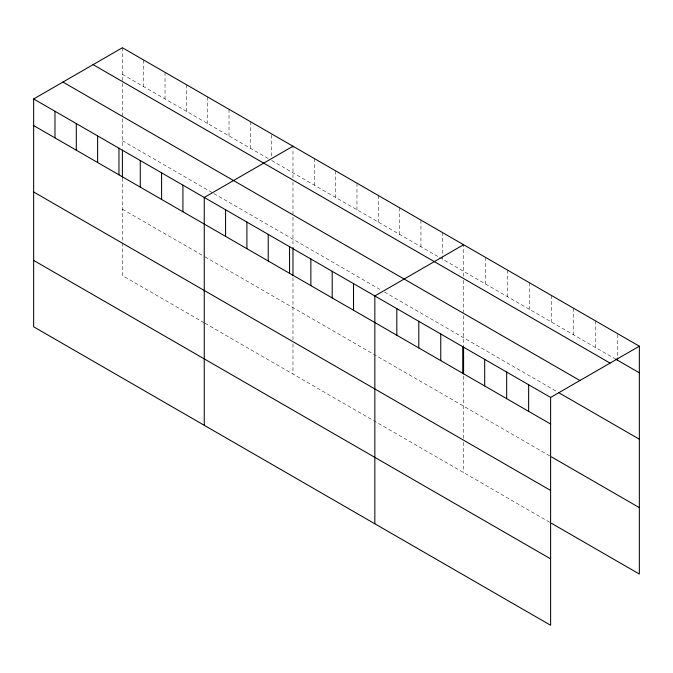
<?xml version="1.0" encoding="UTF-8"?>
<svg xmlns="http://www.w3.org/2000/svg" width="673" height="673" viewBox="0 0 673 673"><rect width="100%" height="100%" fill="white"/><g stroke="black" fill="none" stroke-linecap="round" stroke-linejoin="round"><path stroke-width="0.5" stroke-dasharray="3.37 2.52" d="M122.385 83.393L122.385 148.001M292.982 181.887L292.982 214.081M292.982 177.865L292.982 146.226M463.579 280.38L463.579 312.575M463.579 276.359L463.579 244.72M122.385 74.341L268.998 158.979M271.656 160.519L438.703 256.96M439.595 257.473L614.743 358.6M122.385 140.741L213.021 193.067M213.905 193.58L380.952 290.021M384.502 292.074L557.614 392.023M122.385 209.168L204.129 256.363M205.021 256.876L549.706 455.873M204.129 322.762L122.385 275.568L122.385 242.364M205.021 323.276L549.706 522.282M617.377 334.531L617.377 357.052M595.412 320.828L595.412 347.436M573.438 308.141L573.438 334.75M551.465 295.455L551.465 322.064M529.5 282.769L529.5 309.378M507.526 270.092L507.526 296.692M485.553 257.406L485.553 284.006M463.579 315.595L463.579 346.023M463.579 376.089L463.579 438.35M463.579 442.371L463.579 472.555M442.262 232.404L442.262 259.012M420.936 220.096L420.936 246.705M399.611 207.78L399.611 234.389M378.285 195.473L378.285 222.082M356.959 183.157L356.959 209.766M335.634 170.849L335.634 197.458M314.308 158.534L314.308 185.142M292.982 217.101L292.982 246.495M292.982 277.596L292.982 339.857M292.982 343.878L292.982 374.062M271.656 134.937L271.656 157.448M250.339 121.603L250.339 148.211M229.013 109.287L229.013 135.896M207.688 96.979L207.688 123.588M186.362 84.663L186.362 111.272M165.036 72.356L165.036 98.965M143.711 60.04L143.711 86.649M122.385 47.733L122.385 82.384M122.385 178.067L122.385 241.363"/><path stroke-width="1.01" d="M33.65 98.965L550.615 397.432L550.615 625.267L33.65 326.8L33.65 98.965L122.385 47.733L639.35 346.2L639.35 574.035L551.465 523.3M292.982 146.226L204.247 197.458L204.247 425.294M463.579 244.72L374.844 295.952L374.844 523.787M550.615 397.432L639.35 346.2M615.618 359.104L639.35 372.8M93.101 64.642L610.066 363.1M62.934 82.056L579.899 380.523M558.497 392.527L639.35 439.208M33.65 125.573L550.615 424.032M551.465 456.891L639.35 507.627M33.65 191.973L550.615 490.44M33.65 260.401L550.615 558.859M617.377 358.07L617.377 360.122M528.642 384.746L528.642 411.354M506.668 372.06L506.668 398.668M484.703 359.374L484.703 385.982M463.579 347.066L463.579 374.011M462.73 346.688L462.73 373.296M440.756 334.001L440.756 360.61M418.791 321.324L418.791 347.924M396.818 308.638L396.818 335.238M353.518 283.636L353.518 310.245M332.193 271.328L332.193 297.937M310.867 259.012L310.867 285.621M292.982 247.529L292.982 275.518M289.55 246.705L289.55 273.314M268.224 234.389L268.224 260.998M246.898 222.082L246.898 248.69M225.573 209.766L225.573 236.374M182.921 185.142L182.921 211.751M161.596 172.835L161.596 199.444M140.27 160.519L140.27 187.128M122.385 150.079L122.385 177.024M118.953 148.211L118.953 174.82M97.627 135.896L97.627 162.504M76.301 123.588L76.301 150.197M54.976 111.272L54.976 137.881"/></g></svg>
